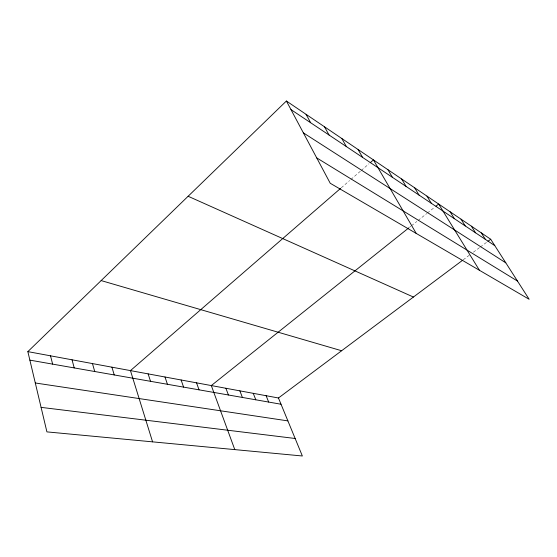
<?xml version="1.0" encoding="UTF-8"?>
<svg xmlns="http://www.w3.org/2000/svg" width="557" height="557" viewBox="0 0 557 557"><rect width="100%" height="100%" fill="white"/><g stroke="black" fill="none" stroke-linecap="round" stroke-linejoin="round"><path stroke-width="0.42" stroke-dasharray="2.79 2.09" d="M341.281 187.8L349.601 180.579M350.889 179.465L360.553 171.083M361.201 170.526L368.929 163.821M409.492 227.319L410.822 226.26M411.484 225.731L416.789 221.498M418.112 220.44L426.732 213.561M427.393 213.032L434.676 207.211M463.194 259.82L469.259 255.28M473.38 252.196L479.612 247.538M480.308 247.016L486.539 242.358"/><path stroke-width="0.84" d="M27.85 351.627L278.458 397.99L302.354 455.988L46.913 431.884L27.85 351.627L286.395 101.012L490.696 239.245L529.15 299.283L330.238 183.267L286.395 101.012M340.64 188.35L130.456 370.614L152.569 441.854M370.217 162.707L373.441 159.915L416.225 233.418M408.831 227.848L211.312 385.569L234.782 449.61M436.006 206.153L438.651 204.036L479.438 270.284M278.458 397.99L462.519 260.321M487.925 241.32L490.696 239.245M41.093 407.369L295.147 438.484M35.3 382.986L287.892 420.89M29.869 360.128L281.027 404.229M101.151 280.582L341.622 350.743M188.127 196.266L413.426 297.041M316.703 157.875L517.488 281.076M303.37 132.858L505.812 262.855M290.977 109.604L494.804 245.665M481.262 232.868L485.419 239.399M471.375 226.177L475.574 232.833M461.008 219.159L465.248 225.94M450.112 211.785L454.401 218.692M426.954 196.12L431.327 203.291M414.638 187.786L419.052 195.096M401.646 178.999L406.102 186.456M387.937 169.718L392.42 177.321M358.088 149.527L362.628 157.436M341.803 138.505L346.363 146.575M324.494 126.794L329.069 135.031M306.058 114.317L310.646 122.735M266.114 395.707L268.676 402.057M253.254 393.326L255.809 399.801M239.858 390.847L242.406 397.447M225.891 388.264L228.419 394.99M196.544 382.833L199.037 389.83M181.116 379.985L183.587 387.115M164.997 376.998L167.427 384.281M148.127 373.879L150.522 381.315M111.929 367.181L114.234 374.938M92.476 363.582L94.725 371.512M72.034 359.801L74.22 367.912M50.52 355.826L52.63 364.125"/></g></svg>
